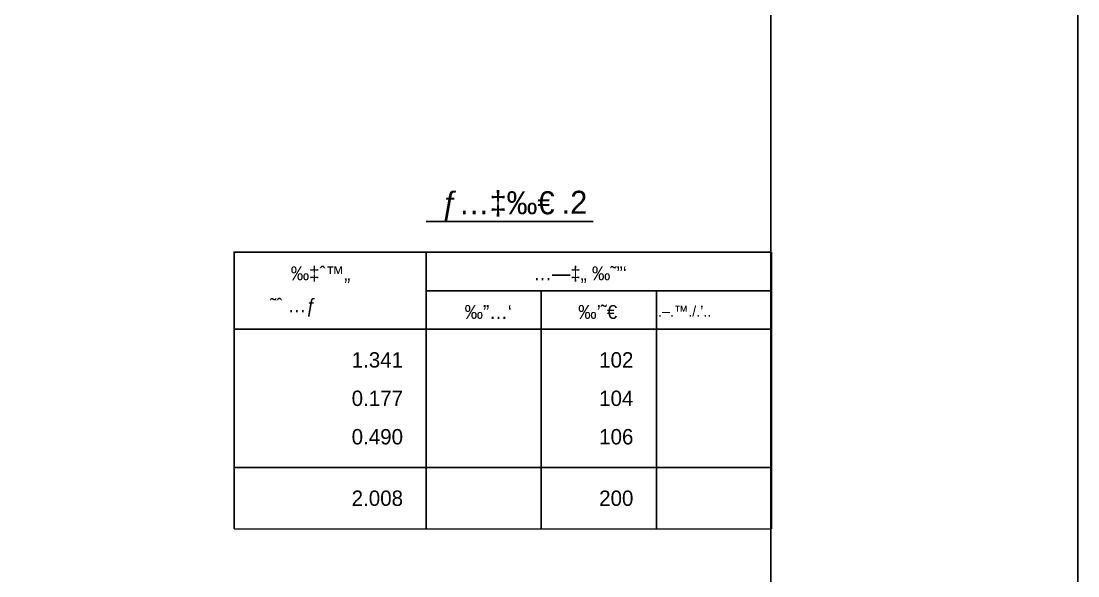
# Model space of a CAD drawing. Extents: x 208781 to 210549, y 749110 to 750610.
# Drawn here: x 210187.2 to 210531.2, y 749805.8 to 749986.2 of the extents above; entities that cross this region are included whole.
import ezdxf
from ezdxf.enums import TextEntityAlignment as Align

# ---------------------------------------------------------------- set-up
doc = ezdxf.new("R2010")
doc.units = 0
doc.layers.add('-misgeret_ezer', color=5, linetype='Continuous', plot=False)
for name, color, linetype in [('TR_GILAYON', 7, 'Continuous'), ('TR_GILYON', 7, 'Continuous'), ('tr_tables', 7, 'Continuous')]:
    doc.layers.add(name, color=color, linetype=linetype)
doc.styles.add('TRHEBTXT', font='HEBTXT.SHX')

# ---------------------------------------------------------------- blocks, each defined once
blk = doc.blocks.new('RISH-MAX')
at = {"layer": 'TR_GILAYON'}
blk.add_lwpolyline([(0, 0), (0, 600), (700, 600), (700, 0)], close=True, dxfattribs=at)
blk = doc.blocks.new('table_u')
at = {"layer": 'tr_tables'}
for p, q in [((-45, 4), (-23.25967361202769, 3.997639637888371)), ((-45, -5), (0, -5)), ((-30, -5), (-30, -10)), ((-15, -5), (-15, -10))]:
    blk.add_line(p, q, dxfattribs=at)
at = {"layer": 'tr_tables', "linetype": 'Continuous'}
blk.add_line((0, 0), (0, -10), dxfattribs=at)
at = {"layer": 'tr_tables', "linetype": 'Continuous', "const_width": 0.2}
for points in [[(-70, -10), (-70, 0), (0, 0)], [(-45, 0), (-45, -10)], [(0, -10), (0, 0)], [(0, -10), (-70, -10)]]:
    blk.add_lwpolyline(points, dxfattribs=at)
at = {"layer": 'tr_tables', "style": 'TRHEBTXT'}
for s, height, p in [('ƒ…‡‰€', 3, (-42.98629970610126, 4.939512980673022)), ('‰‡ˆ™„', 1.8, (-62.62907513403415, -3.643928210847939)), ('…—‡„ ‰˜”‘', 1.8, (-31.02781970951464, -3.643928210847938)), ('˜ˆ …ƒ', 1.8, (-65.29699131217205, -7.810474348291528)), ('‰”…‘', 1.8, (-39.98230454246107, -8.667431100818762)), ('‰’˜€', 1.8, (-25.19267726390365, -8.667431100818762)), ('.–.™./.’..', 1.4, (-14.81242482834955, -8.363767195568698))]:
    blk.add_text(s, height=height, dxfattribs=at).set_placement(p)

msp = doc.modelspace()

# ---------------------------------------------------------------- linework, layer by layer
at = {"layer": '-misgeret_ezer'}
msp.add_line((210431.1994916433, 750609.9608074252), (210431.1994916433, 749109.9608074252), dxfattribs=at)
at = {"layer": 'tr_tables'}
for p, q in [((210356.4918570596, 749886.0663639661), (210356.4918570596, 749821.0663639661)), ((210393.9918570596, 749886.0663639661), (210393.9918570596, 749821.0663639661))]:
    msp.add_line(p, q, dxfattribs=at)
at = {"layer": 'tr_tables', "const_width": 0.5}
for points in [[(210256.4918570596, 749886.0663639661), (210256.4918570596, 749821.0663639661)], [(210318.9918570596, 749886.0663639661), (210318.9918570596, 749821.0663639661)], [(210431.4918570596, 749886.0663639661), (210431.4918570596, 749821.0663639661)], [(210431.4918570596, 749841.0663639661), (210256.4918570596, 749841.0663639661)], [(210431.4918570596, 749821.0663639661), (210256.4918570596, 749821.0663639661)]]:
    msp.add_lwpolyline(points, dxfattribs=at)

# ---------------------------------------------------------------- block references
at = {"layer": 'TR_GILYON', "xscale": 2.5, "yscale": 2.5, "zscale": 2.5}
msp.add_blockref('RISH-MAX', (208781.1994916433, 749110.4593802323), dxfattribs=at)
at = {"layer": 'tr_tables', "xscale": 2.5, "yscale": 2.5, "zscale": 2.5}
msp.add_blockref('table_u', (210431.4918570596, 749911.0663639661), dxfattribs=at)

# ---------------------------------------------------------------- texts
at = {"layer": 'tr_tables'}
for s, height, p in [('.2', 7.5, (210371.4918570596, 749923.5663639661)), ('1.341', 5, (210311.4918570596, 749873.5663639661)), ('102', 5, (210386.4918570596, 749873.5663639661)), ('0.177', 5, (210311.4918570596, 749861.0663639661)), ('104', 5, (210386.4918570596, 749861.0663639661)), ('0.490', 5, (210311.4918570596, 749848.5663639661)), ('106', 5, (210386.4918570596, 749848.5663639661)), ('2.008', 5, (210311.4918570596, 749828.5663639661)), ('200', 5, (210386.4918570596, 749828.5663639661))]:
    msp.add_text(s, height=height, dxfattribs=at).set_placement(p, align=Align.RIGHT)

doc.saveas('drawing.dxf')
